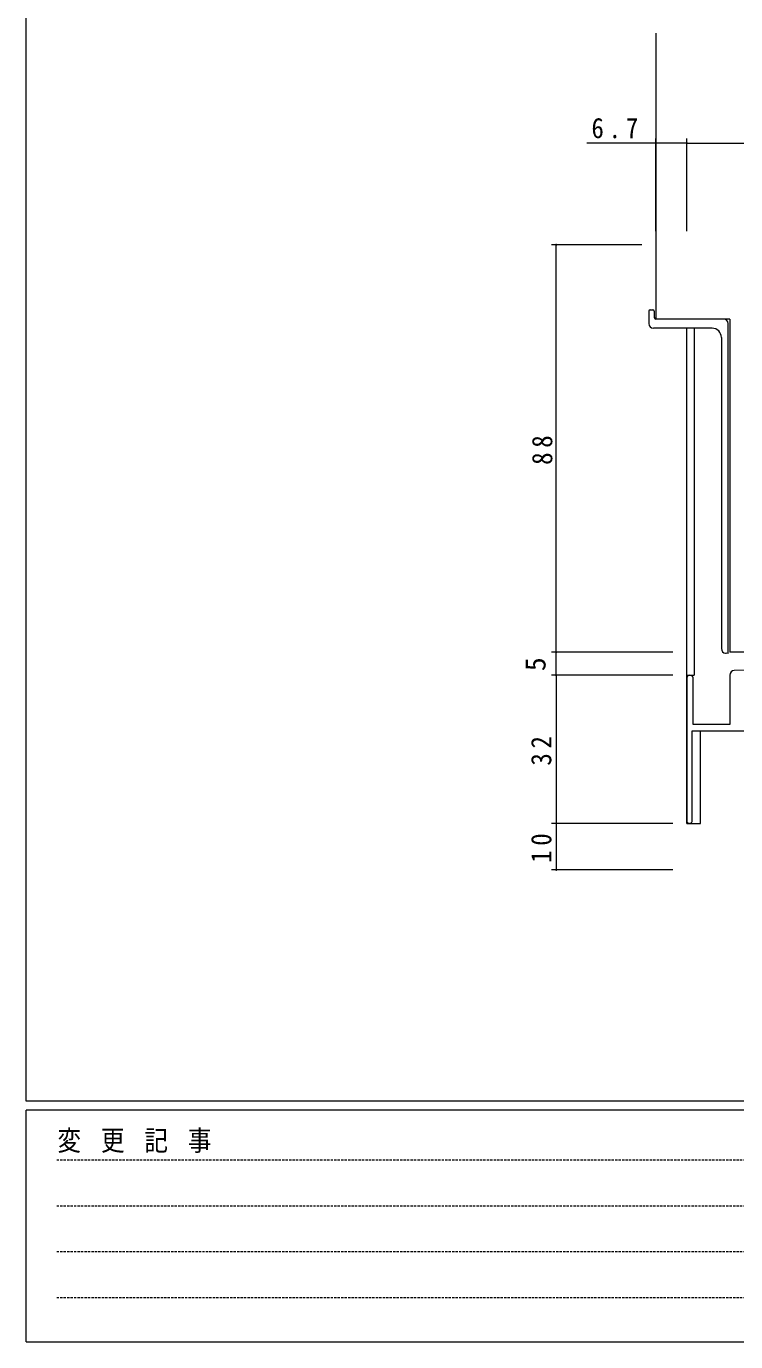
# Model space of a CAD drawing. Units: millimetres, scale not verified. Extents: x -567 to 567, y -403 to 403.
# Drawn here: x -562.7 to -409.3, y -403 to -118.7 of the extents above; entities that cross this region are included whole.
import ezdxf
from ezdxf.enums import TextEntityAlignment as Align

# ---------------------------------------------------------------- set-up
doc = ezdxf.new("R2010")
doc.units = ezdxf.units.MM
doc.header["$LTSCALE"] = 2
doc.linetypes.add('USER1', pattern=[0.375, 0.25, -0.125])
for name, color, linetype, lineweight in [('0-1_YKK_ZWAK', 7, 'Continuous', 18), ('0-3_YKK_D', 6, 'Continuous', 18), ('0-4_YKK_11', 7, 'Continuous', 18), ('0-5_YKK_12', 2, 'Continuous', 18), ('0-6_YKK_13', 4, 'Continuous', 18)]:
    doc.layers.add(name, color=color, linetype=linetype, lineweight=lineweight)
doc.styles.add('ＭＳ ゴシック', font='')
doc.styles.get('ＭＳ ゴシック').set_extended_font_data('MS Gothic')

msp = doc.modelspace()

# ---------------------------------------------------------------- linework, layer by layer
at = {"layer": '0-1_YKK_ZWAK'}
for p, q in [((-562.726, -350.982), (-562.726, 399.018)), ((537.274, -350.982), (-562.726, -350.982)), ((-562.726, -402.982), (-562.726, -352.982)), ((483.274, -352.982), (-562.726, -352.982)), ((-562.726, -402.982), (483.274, -402.982))]:
    msp.add_line(p, q, dxfattribs=at)
at = {"layer": '0-1_YKK_ZWAK', "linetype": 'USER1'}
for p, q in [((-556.157, -363.714), (-201.596, -363.714)), ((-556.157, -373.612), (-201.596, -373.612)), ((-556.157, -383.51), (-201.596, -383.51)), ((-556.157, -393.408), (-201.596, -393.408))]:
    msp.add_line(p, q, dxfattribs=at)
at = {"layer": '0-3_YKK_D'}
for p, q in [((-426.626, -143.982), (-441.526, -143.982)), ((-426.626, -162.982), (-426.626, -142.982)), ((-419.926, -143.982), (-426.626, -143.982)), ((-419.926, -162.982), (-419.926, -142.982)), ((-419.926, -162.982), (-419.926, -142.982)), ((-419.926, -143.982), (-349.926, -143.982)), ((-429.626, -165.982), (-449.126, -165.982)), ((-448.126, -253.982), (-448.126, -165.982)), ((-422.926, -253.982), (-449.126, -253.982)), ((-429.626, -253.982), (-449.126, -253.982)), ((-448.126, -258.982), (-448.126, -253.982)), ((-422.926, -258.982), (-449.126, -258.982)), ((-422.926, -258.982), (-449.126, -258.982)), ((-448.126, -258.982), (-448.126, -290.982)), ((-422.926, -290.982), (-449.126, -290.982)), ((-422.926, -290.982), (-449.126, -290.982)), ((-448.126, -290.982), (-448.126, -300.982)), ((-422.926, -300.982), (-449.126, -300.982))]:
    msp.add_line(p, q, dxfattribs=at)
for centre, start, end in [((-426.626, -143.982), 0, 180), ((-426.626, -143.982), 180, 0), ((-419.926, -143.982), 0, 180), ((-419.926, -143.982), 0, 180), ((-419.926, -143.982), 180, 0), ((-419.926, -143.982), 180, 0), ((-448.126, -165.982), 90, 270), ((-448.126, -165.982), 270, 90), ((-448.126, -253.982), 90, 270), ((-448.126, -253.982), 90, 270), ((-448.126, -253.982), 270, 90), ((-448.126, -253.982), 270, 90), ((-448.126, -258.982), 90, 270), ((-448.126, -258.982), 90, 270), ((-448.126, -258.982), 270, 90), ((-448.126, -258.982), 270, 90), ((-448.126, -290.982), 90, 270), ((-448.126, -290.982), 90, 270), ((-448.126, -290.982), 270, 90), ((-448.126, -290.982), 270, 90), ((-448.126, -300.982), 90, 270), ((-448.126, -300.982), 270, 90)]:
    msp.add_arc(centre, 0.106, start, end, dxfattribs=at)
at = {"layer": '0-4_YKK_11'}
for p, q in [((-401.126, -257.651), (-409.661, -257.949)), ((-419.926, -259.682), (-419.926, -290.382)), ((-418.526, -269.582), (-418.526, -259.682)), ((-410.626, -258.948), (-410.626, -269.582)), ((-410.626, -269.582), (-418.526, -269.582)), ((-418.726, -270.982), (-378.556, -270.982)), ((-418.726, -290.382), (-418.726, -270.982))]:
    msp.add_line(p, q, dxfattribs=at)
for centre, radius, start, end in [((-409.626, -258.948), 1, 91.99998, 180), ((-419.226, -259.682), 0.7, 359.99999, 180.00001), ((-419.326, -290.382), 0.6, 179.99999, 0.00001)]:
    msp.add_arc(centre, radius, start, end, dxfattribs=at)
at = {"layer": '0-5_YKK_12'}
for p, q in [((-426.626, -120.232), (-426.626, -181.982)), ((-410.626, -181.982), (-426.626, -181.982)), ((-419.926, -290.982), (-419.926, -183.982)), ((-418.296, -183.982), (-418.296, -258.982)), ((-410.626, -181.982), (-410.626, -253.982)), ((-403.426, -253.982), (-410.626, -253.982)), ((-419.926, -258.982), (-418.296, -258.982)), ((-416.926, -290.982), (-416.926, -270.982)), ((-419.926, -290.982), (-416.926, -290.982))]:
    msp.add_line(p, q, dxfattribs=at)
at = {"layer": '0-6_YKK_13'}
for p, q in [((-428.126, -180.282), (-428.126, -182.982)), ((-427.826, -179.982), (-427.226, -179.982)), ((-426.926, -180.282), (-426.926, -181.682)), ((-414.426, -183.982), (-427.126, -183.982)), ((-411.928, -181.982), (-426.626, -181.982)), ((-410.928, -254.257), (-410.928, -182.982)), ((-412.426, -185.982), (-412.426, -253.21)), ((-411.513, -254.206), (-411.426, -254.214)), ((-410.928, -254.257), (-411.426, -254.214))]:
    msp.add_line(p, q, dxfattribs=at)
for centre, radius, start, end in [((-427.826, -180.282), 0.3, 90, 180), ((-427.226, -180.282), 0.3, 0, 90), ((-426.626, -181.682), 0.3, 180, 270), ((-427.126, -182.982), 1, 180, 270), ((-414.426, -185.982), 2, 0, 90), ((-411.928, -182.982), 1, 0, 90), ((-411.426, -253.21), 1, 180, 265)]:
    msp.add_arc(centre, radius, start, end, dxfattribs=at)

# ---------------------------------------------------------------- texts
at = {"layer": '0-1_YKK_ZWAK', "insert": (-555.991, -362.192), "char_height": 4.399, "attachment_point": 7, "style": 'ＭＳ ゴシック'}
msp.add_mtext('\\T1.23;\\W0.85;変\\~更\\~記\\~事', dxfattribs=at)
at = {"layer": '0-3_YKK_D', "color": 7, "style": 'ＭＳ ゴシック'}
msp.add_text('5', height=4.399, rotation=90, dxfattribs=at).set_placement((-449.126, -258.082), align=Align.BOTTOM_LEFT)
at = {"layer": '0-3_YKK_D', "color": 7, "insert": (-440.526, -142.982), "char_height": 4.399, "attachment_point": 7, "style": 'ＭＳ ゴシック'}
msp.add_mtext('\\T1.38;\\W0.9;6.7', dxfattribs=at)
at = {"layer": '0-3_YKK_D', "color": 7, "char_height": 4.399, "attachment_point": 7, "rotation": 90, "style": 'ＭＳ ゴシック'}
for s, insert in [('\\T1.37;\\W0.9;88', (-448.926, -213.502)), ('\\T1.37;\\W0.9;32', (-449.126, -278.502)), ('\\T1.37;\\W0.9;10', (-449.126, -299.502))]:
    msp.add_mtext(s, dxfattribs=dict(at, insert=insert))

doc.saveas('drawing.dxf')
